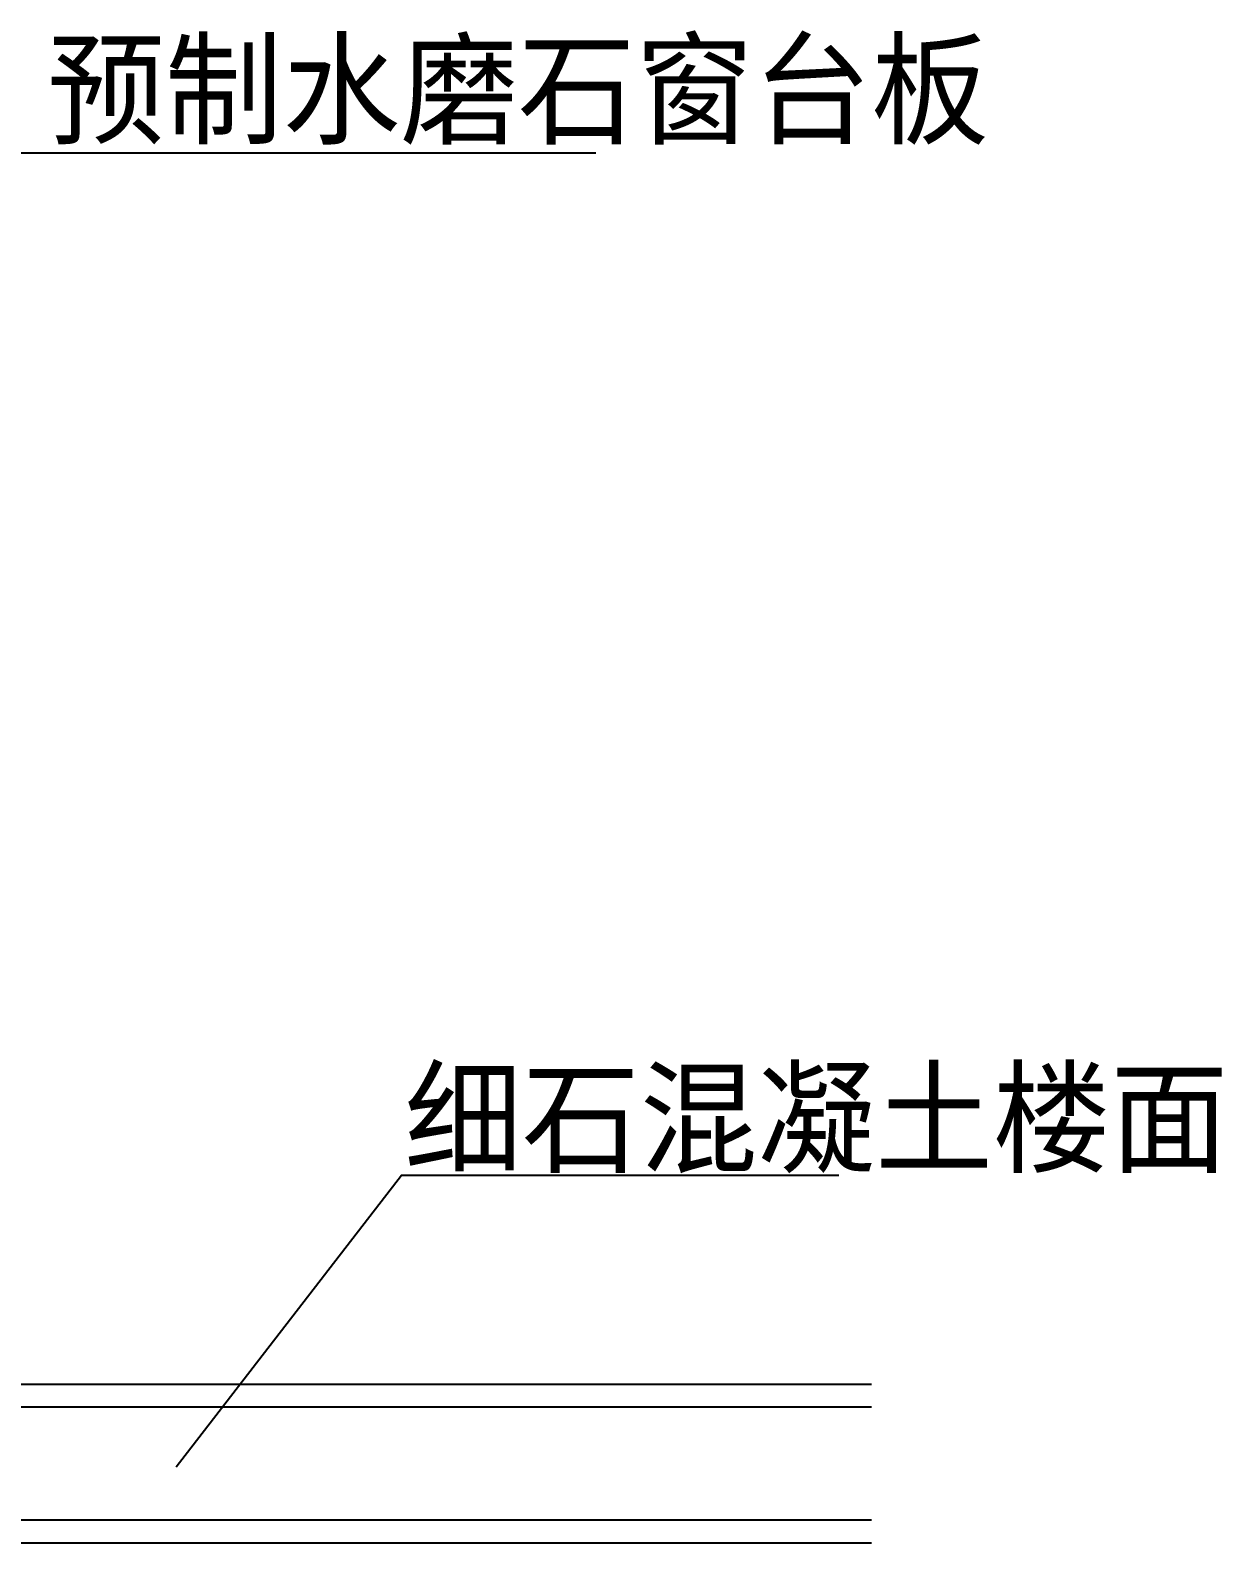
# Model space of a CAD drawing. Header units: metres. Extents: x 9633 to 11738, y -1106 to 2691.
# Drawn here: x 10521 to 11574, y -876 to 460 of the extents above; entities that cross this region are included whole.
import ezdxf

# ---------------------------------------------------------------- set-up
doc = ezdxf.new("R2010")
doc.units = ezdxf.units.M
for name, color, linetype in [('PUB_DIM', 3, 'Continuous'), ('PUB_TEXT', 7, 'Continuous'), ('S_SURFACE', 6, 'Continuous'), ('WALL', 255, 'Continuous')]:
    doc.layers.add(name, color=color, linetype=linetype)

msp = doc.modelspace()

# ---------------------------------------------------------------- linework, layer by layer
at = {"layer": 'PUB_DIM'}
for points in [[(10403.41, 115.35), (10511.6, 351.62), (11020.52, 351.62)], [(10649.49, -809.14), (10848.6, -551.64), (11235.1, -551.64)]]:
    msp.add_lwpolyline(points, dxfattribs=at)
at = {"layer": 'S_SURFACE'}
for p, q in [((10459.16, -736.29), (11264.1, -736.29)), ((10459.16, -876.29), (11264.1, -876.29))]:
    msp.add_line(p, q, dxfattribs=at)
at = {"layer": 'WALL'}
for p, q in [((10239.16, -756.29), (11264.1, -756.29)), ((11264.1, -856.29), (10439.16, -856.29))]:
    msp.add_line(p, q, dxfattribs=at)

# ---------------------------------------------------------------- texts
at = {"layer": 'PUB_TEXT'}
for s, p in [('预制水磨石窗台板', (10535.65, 367.64)), ('细石混凝土楼面', (10851.26, -541.01))]:
    msp.add_text(s, height=80, dxfattribs=at).set_placement(p)

doc.saveas('drawing.dxf')
